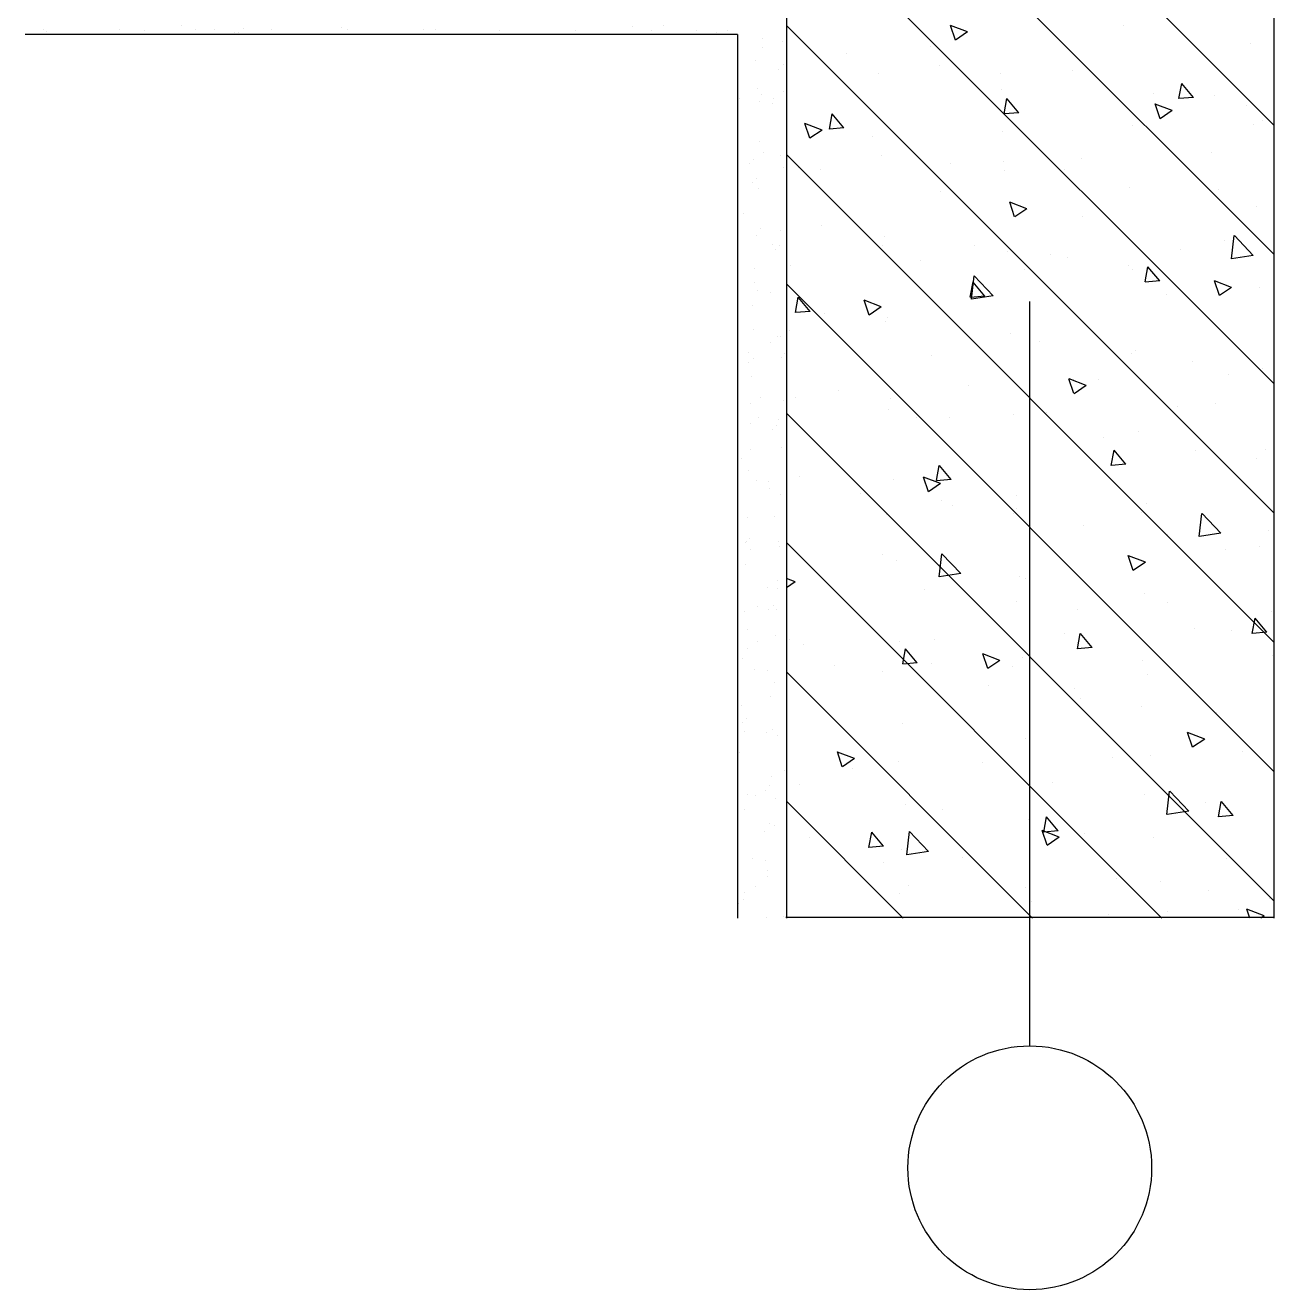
# Model space of a CAD drawing. Header units: metres. Extents: x -53639 to -48096, y 26117 to 28868.
# Drawn here: x -50564.6 to -50308.6, y 26448.1 to 26707.3 of the extents above; entities that cross this region are included whole.
import ezdxf

# ---------------------------------------------------------------- set-up
doc = ezdxf.new("R2010")
doc.units = ezdxf.units.M
for name, color, linetype in [('AXIS', 8, 'Continuous'), ('HATCH', 8, 'Continuous'), ('L', 4, 'Continuous'), ('R', 1, 'Continuous'), ('TXT-3', 3, 'Continuous')]:
    doc.layers.add(name, color=color, linetype=linetype)

msp = doc.modelspace()

# ---------------------------------------------------------------- linework, layer by layer
at = {"layer": 'AXIS'}
msp.add_line((-50358.65, 26498.08), (-50358.65, 26650.67), dxfattribs=at)
at = {"layer": 'HATCH'}
for p, q in [((-50308.63, 26633.84), (-50465.17, 26790.39)), ((-50308.63, 26660.35), (-50438.67, 26790.39)), ((-50308.63, 26686.85), (-50412.17, 26790.39)), ((-50560.84, 26706.5), (-50560.84, 26706.5)), ((-50560.2, 26706.09), (-50560.2, 26706.09)), ((-50545.27, 26706.47), (-50545.27, 26706.47)), ((-50540.19, 26706.26), (-50540.19, 26706.26)), ((-50532.54, 26707.25), (-50532.54, 26707.25)), ((-50529.7, 26706.44), (-50529.7, 26706.44)), ((-50525.75, 26706.36), (-50525.75, 26706.36)), ((-50521.68, 26705.83), (-50521.68, 26705.83)), ((-50520.81, 26705.86), (-50520.81, 26705.86)), ((-50519.89, 26706.7), (-50519.89, 26706.7)), ((-50519.08, 26705.48), (-50519.08, 26705.48)), ((-50514.13, 26706.41), (-50514.13, 26706.41)), ((-50499.88, 26706.88), (-50499.88, 26706.88)), ((-50498.56, 26706.38), (-50498.56, 26706.38)), ((-50482.99, 26706.36), (-50482.99, 26706.36)), ((-50480.5, 26706.47), (-50480.5, 26706.47)), ((-50467.42, 26706.33), (-50467.42, 26706.33)), ((-50451.85, 26706.3), (-50451.85, 26706.3)), ((-50440.19, 26707.09), (-50440.19, 26707.09)), ((-50436.28, 26706.27), (-50436.28, 26706.27)), ((-50433.72, 26707.19), (-50433.72, 26707.19)), ((-50426.93, 26706.3), (-50426.93, 26706.3)), ((-50422.86, 26705.76), (-50422.86, 26705.76)), ((-50420.71, 26706.24), (-50420.71, 26706.24)), ((-50308.63, 26607.34), (-50408.56, 26707.28)), ((-50373.91, 26704.27), (-50374.92, 26707.29)), ((-50371.42, 26705.94), (-50374.91, 26707.28)), ((-50371.42, 26705.94), (-50373.9, 26704.26)), ((-50339.34, 26707.25), (-50339.34, 26707.25)), ((-50413.47, 26704.52), (-50413.47, 26704.52)), ((-50409.4, 26703.99), (-50409.4, 26703.99)), ((-50378.99, 26702.96), (-50378.99, 26702.96)), ((-50313.39, 26703.5), (-50313.39, 26703.5)), ((-50413.43, 26702.68), (-50413.43, 26702.68)), ((-50396.18, 26701.55), (-50396.18, 26701.55)), ((-50414.83, 26700.04), (-50414.83, 26700.04)), ((-50410.13, 26698.31), (-50410.13, 26698.31)), ((-50409.21, 26699.16), (-50409.21, 26699.16)), ((-50377.26, 26699.06), (-50377.26, 26699.06)), ((-50349.85, 26697.96), (-50349.85, 26697.96)), ((-50389.63, 26697.33), (-50389.63, 26697.33)), ((-50364.75, 26697.41), (-50364.75, 26697.41)), ((-50328.06, 26692.27), (-50327.49, 26695.4)), ((-50325.07, 26692.52), (-50327.48, 26695.39)), ((-50414.48, 26694.33), (-50414.48, 26694.33)), ((-50413.74, 26693.05), (-50413.74, 26693.05)), ((-50409.17, 26693.69), (-50409.17, 26693.69)), ((-50364.39, 26694.13), (-50364.39, 26694.13)), ((-50333.19, 26693.26), (-50333.19, 26693.26)), ((-50325.07, 26692.52), (-50328.06, 26692.26)), ((-50320.7, 26692.96), (-50320.7, 26692.96)), ((-50418.08, 26692.19), (-50418.08, 26692.19)), ((-50414.01, 26691.65), (-50414.01, 26691.65)), ((-50411.41, 26691.31), (-50411.41, 26691.31)), ((-50411.28, 26692.35), (-50411.28, 26692.35)), ((-50363.91, 26689.13), (-50363.33, 26692.27)), ((-50360.91, 26689.38), (-50363.32, 26692.25)), ((-50338.73, 26690.61), (-50338.73, 26690.61)), ((-50331.92, 26688.15), (-50332.94, 26691.17)), ((-50329.43, 26689.82), (-50332.93, 26691.16)), ((-50314.26, 26690.76), (-50314.26, 26690.76)), ((-50399.75, 26686), (-50399.17, 26689.13)), ((-50396.76, 26686.25), (-50399.17, 26689.12)), ((-50360.91, 26689.38), (-50363.9, 26689.12)), ((-50329.43, 26689.82), (-50331.91, 26688.14)), ((-50310.92, 26687.87), (-50310.92, 26687.87)), ((-50403.74, 26684.15), (-50404.75, 26687.17)), ((-50401.25, 26685.82), (-50404.74, 26687.16)), ((-50401.25, 26685.82), (-50403.73, 26684.14)), ((-50396.76, 26686.25), (-50399.74, 26685.99)), ((-50364.27, 26685.62), (-50364.27, 26685.62)), ((-50337.59, 26686.74), (-50337.59, 26686.74)), ((-50312.78, 26686.86), (-50312.78, 26686.86)), ((-50414.06, 26683.42), (-50414.06, 26683.42)), ((-50390.95, 26684.49), (-50390.95, 26684.49)), ((-50415.32, 26679.83), (-50415.32, 26679.83)), ((-50413.21, 26681.17), (-50413.21, 26681.17)), ((-50409.7, 26680.55), (-50409.7, 26680.55)), ((-50308.63, 26580.84), (-50408.56, 26680.78)), ((-50389.03, 26680.69), (-50389.03, 26680.69)), ((-50383.04, 26681.84), (-50383.04, 26681.84)), ((-50348.13, 26680.03), (-50348.13, 26680.03)), ((-50321.45, 26681.16), (-50321.45, 26681.16)), ((-50416.02, 26678.97), (-50416.02, 26678.97)), ((-50409.23, 26678.07), (-50409.23, 26678.07)), ((-50406.07, 26678.15), (-50406.07, 26678.15)), ((-50401.48, 26677.78), (-50401.48, 26677.78)), ((-50374.81, 26678.9), (-50374.81, 26678.9)), ((-50364.11, 26679.35), (-50364.11, 26679.35)), ((-50363.78, 26677.49), (-50363.78, 26677.49)), ((-50351.6, 26677.7), (-50351.6, 26677.7)), ((-50415.59, 26675.14), (-50415.59, 26675.14)), ((-50414.67, 26675.99), (-50414.67, 26675.99)), ((-50414.37, 26673.78), (-50414.37, 26673.78)), ((-50376.93, 26673.15), (-50376.93, 26673.15)), ((-50338.13, 26673.98), (-50338.13, 26673.98)), ((-50320.04, 26673.55), (-50320.04, 26673.55)), ((-50361.75, 26668.03), (-50362.76, 26671.05)), ((-50359.26, 26669.7), (-50362.76, 26671.04)), ((-50359.26, 26669.7), (-50361.74, 26668.02)), ((-50312.17, 26670.23), (-50312.17, 26670.23)), ((-50417.25, 26668.65), (-50417.25, 26668.65)), ((-50347.78, 26668.14), (-50347.78, 26668.14)), ((-50414.69, 26664.15), (-50414.69, 26664.15)), ((-50413.84, 26665.74), (-50413.84, 26665.74)), ((-50409.77, 26665.2), (-50409.77, 26665.2)), ((-50401.45, 26666.29), (-50401.45, 26666.29)), ((-50388.42, 26664.06), (-50388.42, 26664.06)), ((-50317.27, 26659.45), (-50316.71, 26664.2)), ((-50312.81, 26660.13), (-50316.7, 26664.19)), ((-50411.38, 26662.45), (-50411.38, 26662.45)), ((-50410.81, 26661.36), (-50410.81, 26661.36)), ((-50409.89, 26662.21), (-50409.89, 26662.21)), ((-50388.9, 26662.17), (-50388.9, 26662.17)), ((-50369.89, 26662.13), (-50369.89, 26662.13)), ((-50327.65, 26661.34), (-50327.65, 26661.34)), ((-50318.64, 26663.14), (-50318.64, 26663.14)), ((-50381.01, 26659.09), (-50381.01, 26659.09)), ((-50363.18, 26660.86), (-50363.18, 26660.86)), ((-50354.33, 26660.22), (-50354.33, 26660.22)), ((-50350.96, 26659.64), (-50350.96, 26659.64)), ((-50312.81, 26660.13), (-50317.26, 26659.44)), ((-50415.16, 26657.38), (-50415.16, 26657.38)), ((-50407.68, 26657.96), (-50407.68, 26657.96)), ((-50359.76, 26657.17), (-50359.76, 26657.17)), ((-50338.45, 26657.99), (-50338.45, 26657.99)), ((-50337.52, 26657.34), (-50337.52, 26657.34)), ((-50335, 26654.68), (-50334.42, 26657.81)), ((-50332, 26654.93), (-50334.41, 26657.8)), ((-50415, 26654.51), (-50415, 26654.51)), ((-50308.63, 26554.34), (-50408.56, 26654.27)), ((-50370.84, 26651.54), (-50370.26, 26654.68)), ((-50370.6, 26651.18), (-50370.05, 26655.93)), ((-50367.85, 26651.79), (-50370.26, 26654.66)), ((-50366.15, 26651.86), (-50370.04, 26655.92)), ((-50332, 26654.93), (-50334.99, 26654.67)), ((-50319.76, 26651.92), (-50320.78, 26654.94)), ((-50317.27, 26653.58), (-50320.77, 26654.92)), ((-50317.27, 26653.58), (-50319.75, 26651.9)), ((-50311.56, 26653.59), (-50311.56, 26653.59)), ((-50418.45, 26653.4), (-50418.45, 26653.4)), ((-50414.38, 26652.86), (-50414.38, 26652.86)), ((-50411.78, 26652.52), (-50411.78, 26652.52)), ((-50406.69, 26648.41), (-50406.11, 26651.54)), ((-50403.69, 26648.66), (-50406.1, 26651.53)), ((-50367.85, 26651.79), (-50370.83, 26651.53)), ((-50366.15, 26651.86), (-50370.59, 26651.17)), ((-50330.61, 26652.17), (-50330.61, 26652.17)), ((-50415.42, 26649.93), (-50415.42, 26649.93)), ((-50403.69, 26648.66), (-50406.68, 26648.4)), ((-50391.58, 26647.91), (-50392.59, 26650.93)), ((-50389.09, 26649.58), (-50392.58, 26650.92)), ((-50389.09, 26649.58), (-50391.57, 26647.9)), ((-50400.81, 26648.22), (-50400.81, 26648.22)), ((-50388.3, 26646.58), (-50388.3, 26646.58)), ((-50387.81, 26647.42), (-50387.81, 26647.42)), ((-50415.32, 26644.88), (-50415.32, 26644.88)), ((-50410.38, 26643.6), (-50410.38, 26643.6)), ((-50409.76, 26643.58), (-50409.76, 26643.58)), ((-50407.99, 26644.68), (-50407.99, 26644.68)), ((-50362.57, 26644.22), (-50362.57, 26644.22)), ((-50411.86, 26642.24), (-50411.86, 26642.24)), ((-50356.74, 26642.42), (-50356.74, 26642.42)), ((-50336.91, 26640.7), (-50336.91, 26640.7)), ((-50416.39, 26640.18), (-50416.39, 26640.18)), ((-50416.28, 26638.19), (-50416.28, 26638.19)), ((-50415.36, 26639.04), (-50415.36, 26639.04)), ((-50409.6, 26639.29), (-50409.6, 26639.29)), ((-50408.87, 26639.93), (-50408.87, 26639.93)), ((-50378.84, 26639.68), (-50378.84, 26639.68)), ((-50337.82, 26639.93), (-50337.82, 26639.93)), ((-50325.31, 26638.28), (-50325.31, 26638.28)), ((-50317.92, 26635.81), (-50317.92, 26635.81)), ((-50310.95, 26636.96), (-50310.95, 26636.96)), ((-50415.63, 26635.24), (-50415.63, 26635.24)), ((-50371.27, 26633.55), (-50371.27, 26633.55)), ((-50349.59, 26631.8), (-50350.61, 26634.82)), ((-50347.1, 26633.46), (-50350.6, 26634.8)), ((-50349.7, 26634.68), (-50349.7, 26634.68)), ((-50347.1, 26633.46), (-50349.58, 26631.78)), ((-50344.6, 26634.68), (-50344.6, 26634.68)), ((-50413.79, 26631.06), (-50413.79, 26631.06)), ((-50409.18, 26630.3), (-50409.18, 26630.3)), ((-50406.59, 26631), (-50406.59, 26631)), ((-50397.95, 26632.42), (-50397.95, 26632.42)), ((-50387.2, 26630.79), (-50387.2, 26630.79)), ((-50415.9, 26629.72), (-50415.9, 26629.72)), ((-50308.63, 26527.83), (-50408.56, 26627.77)), ((-50387.67, 26628.51), (-50387.67, 26628.51)), ((-50355.13, 26627.97), (-50355.13, 26627.97)), ((-50328.46, 26629.09), (-50328.46, 26629.09)), ((-50320.56, 26629.68), (-50320.56, 26629.68)), ((-50415.94, 26625.61), (-50415.94, 26625.61)), ((-50414.21, 26626.95), (-50414.21, 26626.95)), ((-50410.57, 26625.26), (-50410.57, 26625.26)), ((-50410.15, 26626.41), (-50410.15, 26626.41)), ((-50408.49, 26625.71), (-50408.49, 26625.71)), ((-50381.81, 26626.84), (-50381.81, 26626.84)), ((-50375.16, 26626.87), (-50375.16, 26626.87)), ((-50361.96, 26627.59), (-50361.96, 26627.59)), ((-50411.49, 26624.41), (-50411.49, 26624.41)), ((-50343.6, 26622.71), (-50343.6, 26622.71)), ((-50336.3, 26624.07), (-50336.3, 26624.07)), ((-50415.84, 26620.43), (-50415.84, 26620.43)), ((-50409.5, 26620.66), (-50409.5, 26620.66)), ((-50341.93, 26617.09), (-50341.35, 26620.22)), ((-50338.94, 26617.34), (-50341.35, 26620.21)), ((-50324.67, 26620.22), (-50324.67, 26620.22)), ((-50310.35, 26620.32), (-50310.35, 26620.32)), ((-50417.83, 26618.54), (-50417.83, 26618.54)), ((-50338.94, 26617.34), (-50341.92, 26617.08)), ((-50312.16, 26618.57), (-50312.16, 26618.57)), ((-50416.26, 26615.98), (-50416.26, 26615.98)), ((-50405.92, 26614.87), (-50405.92, 26614.87)), ((-50379.42, 26611.68), (-50380.43, 26614.7)), ((-50376.93, 26613.34), (-50380.43, 26614.68)), ((-50377.78, 26613.96), (-50377.2, 26617.09)), ((-50374.78, 26614.2), (-50377.19, 26617.07)), ((-50414.76, 26614.07), (-50414.76, 26614.07)), ((-50412.15, 26613.73), (-50412.15, 26613.73)), ((-50411.96, 26612.34), (-50411.96, 26612.34)), ((-50386.59, 26614.15), (-50386.59, 26614.15)), ((-50376.93, 26613.34), (-50379.41, 26611.66)), ((-50374.78, 26614.2), (-50377.77, 26613.94)), ((-50409.81, 26611.03), (-50409.81, 26611.03)), ((-50393.45, 26611.29), (-50393.45, 26611.29)), ((-50376.78, 26609.86), (-50376.78, 26609.86)), ((-50361.35, 26610.95), (-50361.35, 26610.95)), ((-50388.01, 26607.02), (-50388.01, 26607.02)), ((-50374.52, 26608.8), (-50374.52, 26608.8)), ((-50362.01, 26607.16), (-50362.01, 26607.16)), ((-50361.33, 26608.15), (-50361.33, 26608.15)), ((-50335.69, 26607.43), (-50335.69, 26607.43)), ((-50334.65, 26609.28), (-50334.65, 26609.28)), ((-50323.89, 26602.5), (-50323.34, 26607.25)), ((-50319.44, 26603.18), (-50323.33, 26607.24)), ((-50416.57, 26606.34), (-50416.57, 26606.34)), ((-50411.06, 26606.65), (-50411.06, 26606.65)), ((-50347.64, 26604.86), (-50347.64, 26604.86)), ((-50416.04, 26602.09), (-50416.04, 26602.09)), ((-50330.45, 26603), (-50330.45, 26603)), ((-50319.44, 26603.18), (-50323.88, 26602.49)), ((-50309.74, 26603.69), (-50309.74, 26603.69)), ((-50416.96, 26601.24), (-50416.96, 26601.24)), ((-50416.76, 26601.39), (-50416.76, 26601.39)), ((-50416, 26599.81), (-50416, 26599.81)), ((-50410.13, 26601.4), (-50410.13, 26601.4)), ((-50409.97, 26600.5), (-50409.97, 26600.5)), ((-50331.58, 26524.29), (-50408.56, 26601.27)), ((-50318.49, 26599.86), (-50318.49, 26599.86)), ((-50311.52, 26600.51), (-50311.52, 26600.51)), ((-50416.89, 26596.71), (-50416.89, 26596.71)), ((-50388.76, 26598.89), (-50388.76, 26598.89)), ((-50385.99, 26597.51), (-50385.99, 26597.51)), ((-50377.23, 26594.23), (-50376.67, 26598.98)), ((-50372.77, 26594.91), (-50376.66, 26598.97)), ((-50337.43, 26595.56), (-50338.45, 26598.58)), ((-50334.94, 26597.22), (-50338.44, 26598.56)), ((-50334.94, 26597.22), (-50337.42, 26595.54)), ((-50372.77, 26594.91), (-50377.22, 26594.22)), ((-50360.75, 26594.32), (-50360.75, 26594.32)), ((-50412.45, 26592.13), (-50412.45, 26592.13)), ((-50410.44, 26591.76), (-50410.44, 26591.76)), ((-50410.34, 26593.47), (-50410.34, 26593.47)), ((-50406.76, 26593.22), (-50408.56, 26593.91)), ((-50406.76, 26593.22), (-50408.56, 26592)), ((-50380.3, 26591.58), (-50380.3, 26591.58)), ((-50359.61, 26593.89), (-50359.61, 26593.89)), ((-50361.38, 26589.09), (-50361.38, 26589.09)), ((-50335.09, 26590.8), (-50335.09, 26590.8)), ((-50330.47, 26588.89), (-50330.47, 26588.89)), ((-50417.2, 26587.07), (-50417.2, 26587.07)), ((-50414.58, 26588.16), (-50414.58, 26588.16)), ((-50412.18, 26587.46), (-50412.18, 26587.46)), ((-50411.26, 26588.31), (-50411.26, 26588.31)), ((-50410.52, 26587.62), (-50410.52, 26587.62)), ((-50348.87, 26587.44), (-50348.87, 26587.44)), ((-50309.13, 26587.05), (-50309.13, 26587.05)), ((-50324.92, 26583.74), (-50324.92, 26583.74)), ((-50313.02, 26582.64), (-50312.44, 26585.77)), ((-50310.03, 26582.89), (-50312.44, 26585.76)), ((-50416.53, 26583.48), (-50416.53, 26583.48)), ((-50410.76, 26582.13), (-50410.76, 26582.13)), ((-50407.84, 26581.4), (-50407.84, 26581.4)), ((-50378.28, 26581.49), (-50378.28, 26581.49)), ((-50351.6, 26582.61), (-50351.6, 26582.61)), ((-50348.87, 26579.5), (-50348.29, 26582.63)), ((-50345.87, 26579.75), (-50348.28, 26582.62)), ((-50317.3, 26583.29), (-50317.3, 26583.29)), ((-50310.03, 26582.89), (-50313.01, 26582.62)), ((-50416.48, 26579.61), (-50416.48, 26579.61)), ((-50414.38, 26580.95), (-50414.38, 26580.95)), ((-50404.95, 26580.36), (-50404.95, 26580.36)), ((-50385.38, 26580.88), (-50385.38, 26580.88)), ((-50384.71, 26576.37), (-50384.13, 26579.5)), ((-50381.71, 26576.61), (-50384.12, 26579.49)), ((-50367.26, 26575.44), (-50368.28, 26578.46)), ((-50364.77, 26577.1), (-50368.27, 26578.44)), ((-50345.87, 26579.75), (-50348.86, 26579.49)), ((-50417.52, 26577.44), (-50417.52, 26577.44)), ((-50398.72, 26576.03), (-50398.72, 26576.03)), ((-50381.71, 26576.61), (-50384.7, 26576.35)), ((-50378.7, 26576.4), (-50378.7, 26576.4)), ((-50364.77, 26577.1), (-50367.25, 26575.42)), ((-50362.14, 26575.9), (-50362.14, 26575.9)), ((-50360.14, 26577.68), (-50360.14, 26577.68)), ((-50335.46, 26577.03), (-50335.46, 26577.03)), ((-50308.78, 26578.16), (-50308.78, 26578.16)), ((-50415.13, 26575.28), (-50415.13, 26575.28)), ((-50412.52, 26574.94), (-50412.52, 26574.94)), ((-50358.09, 26524.29), (-50408.56, 26574.77)), ((-50388.81, 26574.77), (-50388.81, 26574.77)), ((-50334.48, 26574.16), (-50334.48, 26574.16)), ((-50411.07, 26572.49), (-50411.07, 26572.49)), ((-50367.16, 26571.87), (-50367.16, 26571.87)), ((-50349.55, 26571.4), (-50349.55, 26571.4)), ((-50418.41, 26568.43), (-50418.41, 26568.43)), ((-50411.75, 26569.7), (-50411.75, 26569.7)), ((-50348.23, 26569.38), (-50348.23, 26569.38)), ((-50417.83, 26567.81), (-50417.83, 26567.81)), ((-50335.72, 26567.73), (-50335.72, 26567.73)), ((-50320.41, 26566.4), (-50320.41, 26566.4)), ((-50417.64, 26564.3), (-50417.64, 26564.3)), ((-50416.72, 26565.14), (-50416.72, 26565.14)), ((-50411.39, 26562.86), (-50411.39, 26562.86)), ((-50384.77, 26564.24), (-50384.77, 26564.24)), ((-50417.13, 26562.6), (-50417.13, 26562.6)), ((-50412.54, 26562.23), (-50412.54, 26562.23)), ((-50410.34, 26561.71), (-50410.34, 26561.71)), ((-50359.53, 26561.04), (-50359.53, 26561.04)), ((-50325.27, 26559.32), (-50326.29, 26562.34)), ((-50322.78, 26560.98), (-50326.28, 26562.33)), ((-50322.78, 26560.98), (-50325.26, 26559.31)), ((-50418.15, 26558.17), (-50418.15, 26558.17)), ((-50397.09, 26555.32), (-50398.11, 26558.34)), ((-50394.6, 26556.98), (-50398.1, 26558.32)), ((-50398.08, 26557.97), (-50398.08, 26557.97)), ((-50314.98, 26558.34), (-50314.98, 26558.34)), ((-50394.6, 26556.98), (-50397.08, 26555.3)), ((-50385.57, 26556.32), (-50385.57, 26556.32)), ((-50368.33, 26556.08), (-50368.33, 26556.08)), ((-50341.66, 26557.21), (-50341.66, 26557.21)), ((-50333.87, 26557.53), (-50333.87, 26557.53)), ((-50411.7, 26553.23), (-50411.7, 26553.23)), ((-50408.99, 26554.54), (-50408.99, 26554.54)), ((-50395.01, 26554.96), (-50395.01, 26554.96)), ((-50412.86, 26550.52), (-50412.86, 26550.52)), ((-50411.94, 26551.36), (-50411.94, 26551.36)), ((-50405.78, 26551.59), (-50405.78, 26551.59)), ((-50354.01, 26552.16), (-50354.01, 26552.16)), ((-50330.52, 26545.55), (-50329.97, 26550.3)), ((-50326.06, 26546.23), (-50329.96, 26550.29)), ((-50418.46, 26548.54), (-50418.46, 26548.54)), ((-50416.58, 26549.7), (-50416.58, 26549.7)), ((-50414.95, 26549.37), (-50414.95, 26549.37)), ((-50410.89, 26548.84), (-50410.89, 26548.84)), ((-50384.59, 26524.29), (-50408.56, 26548.26)), ((-50384.16, 26547.61), (-50384.16, 26547.61)), ((-50335.08, 26549.67), (-50335.08, 26549.67)), ((-50322.57, 26548.02), (-50322.57, 26548.02)), ((-50319.96, 26545.05), (-50319.38, 26548.18)), ((-50316.96, 26545.3), (-50319.37, 26548.17)), ((-50417.21, 26546.53), (-50417.21, 26546.53)), ((-50376.63, 26546.58), (-50376.63, 26546.58)), ((-50355.8, 26541.91), (-50355.22, 26545.04)), ((-50352.8, 26542.16), (-50355.21, 26545.03)), ((-50326.06, 26546.23), (-50330.51, 26545.54)), ((-50316.96, 26545.3), (-50319.95, 26545.03)), ((-50412.02, 26543.59), (-50412.02, 26543.59)), ((-50410.92, 26543.36), (-50410.92, 26543.36)), ((-50358.92, 26544.41), (-50358.92, 26544.41)), ((-50355.1, 26539.2), (-50356.12, 26542.22)), ((-50352.61, 26540.86), (-50356.11, 26542.21)), ((-50352.8, 26542.16), (-50355.79, 26541.9)), ((-50413.03, 26542.02), (-50413.03, 26542.02)), ((-50403.86, 26540.75), (-50403.86, 26540.75)), ((-50391.64, 26538.78), (-50391.07, 26541.91)), ((-50388.65, 26539.02), (-50391.06, 26541.9)), ((-50383.85, 26537.28), (-50383.3, 26542.02)), ((-50379.4, 26537.96), (-50383.29, 26542.01)), ((-50352.61, 26540.86), (-50355.09, 26539.19)), ((-50347.49, 26541.58), (-50347.49, 26541.58)), ((-50333.26, 26540.89), (-50333.26, 26540.89)), ((-50388.65, 26539.02), (-50391.64, 26538.76)), ((-50384.93, 26538.26), (-50384.93, 26538.26)), ((-50379.4, 26537.96), (-50383.84, 26537.27)), ((-50415.5, 26536.5), (-50415.5, 26536.5)), ((-50412.9, 26536.15), (-50412.9, 26536.15)), ((-50388.61, 26535.61), (-50388.61, 26535.61)), ((-50372.42, 26536.61), (-50372.42, 26536.61)), ((-50318.35, 26536.58), (-50318.35, 26536.58)), ((-50412.43, 26532.75), (-50412.43, 26532.75)), ((-50412.33, 26533.96), (-50412.33, 26533.96)), ((-50340.86, 26532.45), (-50340.86, 26532.45)), ((-50417.07, 26529.5), (-50417.07, 26529.5)), ((-50414.96, 26530.84), (-50414.96, 26530.84)), ((-50385.28, 26529.42), (-50385.28, 26529.42)), ((-50383.56, 26530.97), (-50383.56, 26530.97)), ((-50359.46, 26530.61), (-50359.46, 26530.61)), ((-50358.6, 26530.55), (-50358.6, 26530.55)), ((-50331.93, 26531.68), (-50331.93, 26531.68)), ((-50321.94, 26529.96), (-50321.94, 26529.96)), ((-50418.33, 26527.35), (-50418.33, 26527.35)), ((-50417.41, 26528.19), (-50417.41, 26528.19)), ((-50358.31, 26527.77), (-50358.31, 26527.77)), ((-50309.43, 26528.31), (-50309.43, 26528.31)), ((-50412.65, 26524.32), (-50412.65, 26524.32)), ((-50409.09, 26524.64), (-50409.09, 26524.64)), ((-50408.65, 26524.49), (-50308.66, 26524.49)), ((-50342.46, 26524.96), (-50342.46, 26524.96)), ((-50330.32, 26525.61), (-50330.32, 26525.61)), ((-50315.79, 26526.09), (-50315.79, 26526.09)), ((-50313.52, 26524.29), (-50314.13, 26526.1)), ((-50310.62, 26524.75), (-50314.12, 26526.09)), ((-50310.62, 26524.75), (-50311.3, 26524.29))]:
    msp.add_line(p, q, dxfattribs=at)
at = {"layer": 'L'}
for q in [(-50564.62, 26705.44), (-50418.56, 26524.29)]:
    msp.add_line((-50418.56, 26705.44), q, dxfattribs=at)
at = {"layer": 'R'}
for p, q in [((-50308.63, 26718.36), (-50308.63, 26524.29)), ((-50408.56, 26715.43), (-50408.56, 26524.29))]:
    msp.add_line(p, q, dxfattribs=at)
at = {"layer": 'TXT-3'}
msp.add_circle((-50358.65, 26473.09), 24.99, dxfattribs=at)

doc.saveas('drawing.dxf')
